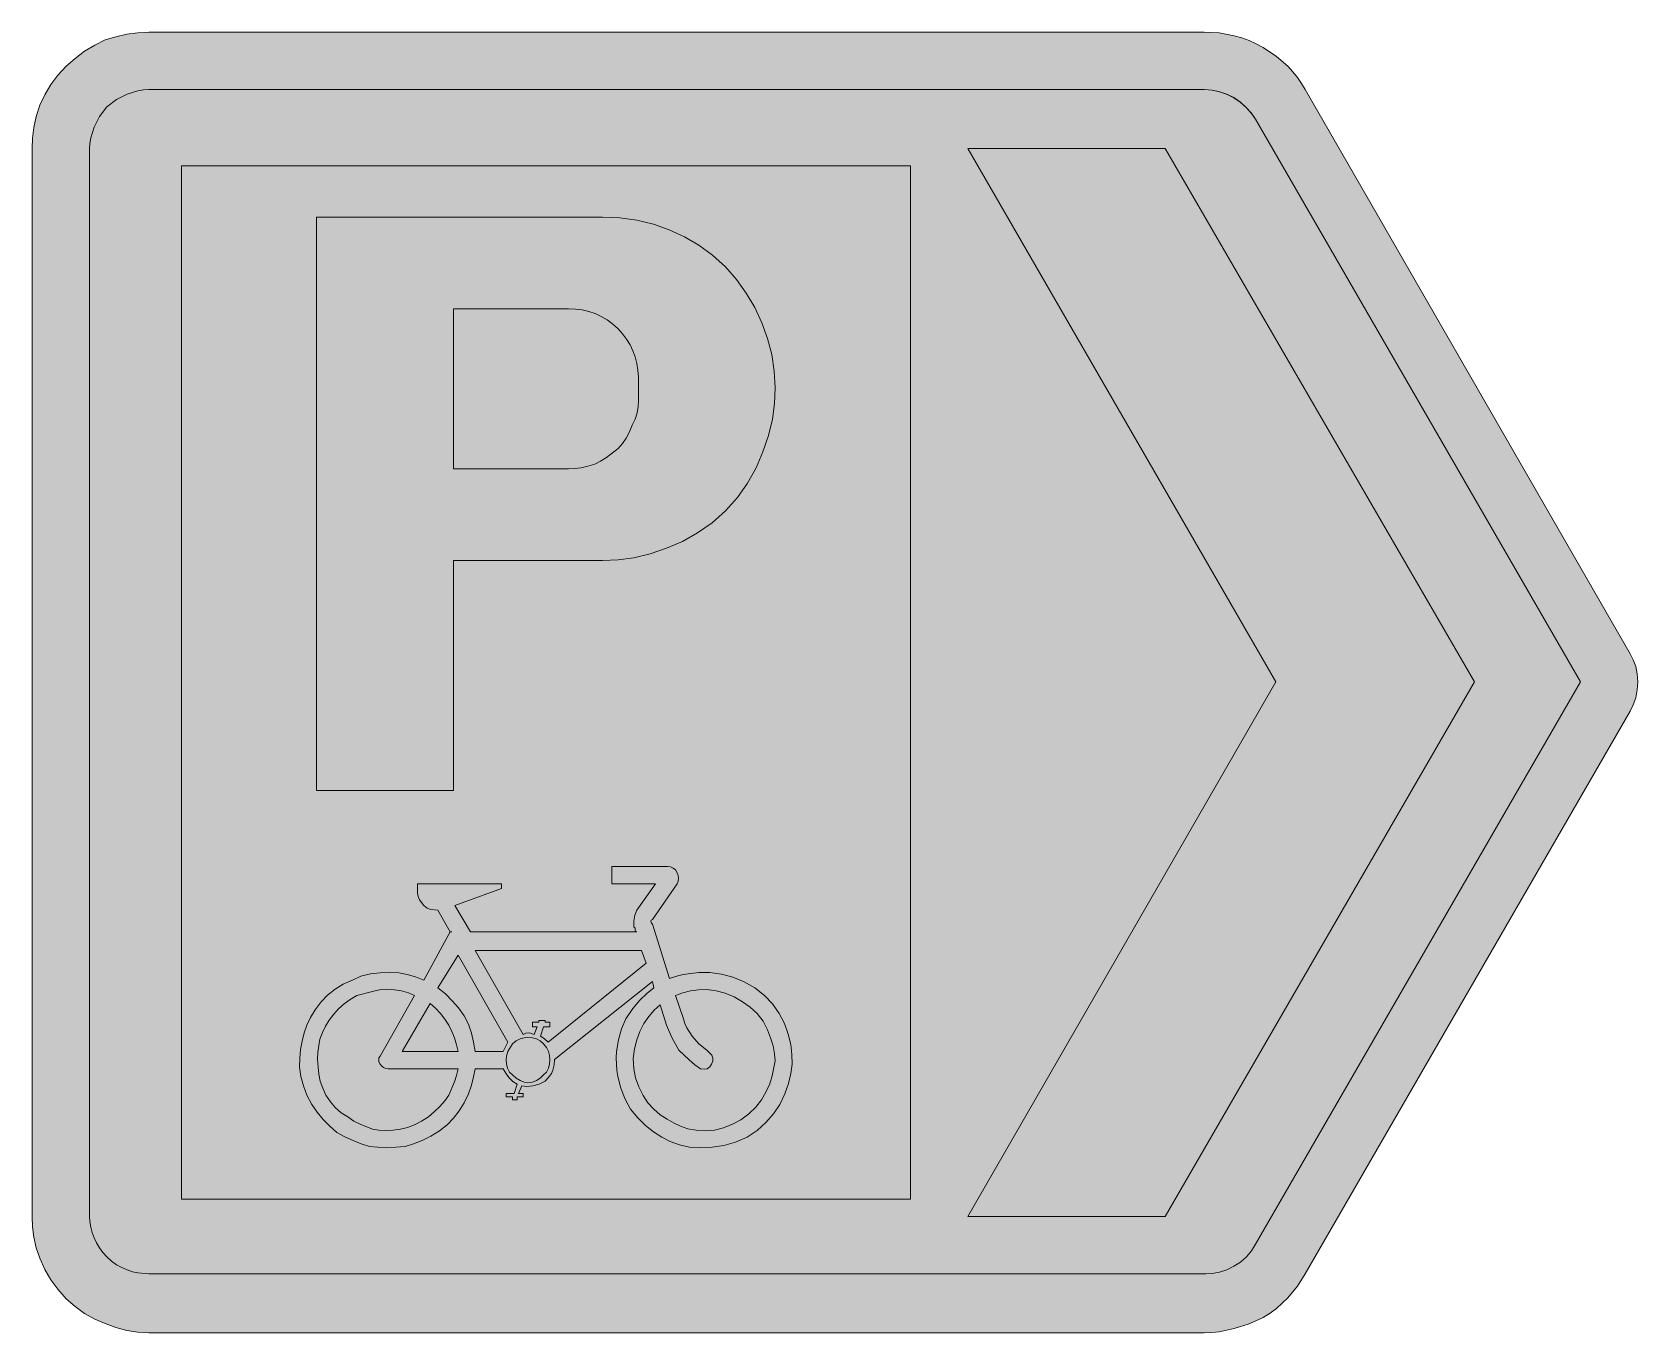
# Model space of a CAD drawing. Header units: metres. Extents: x 129 to 439, y 11 to 262.
import ezdxf

# ---------------------------------------------------------------- set-up
doc = ezdxf.new("R2010")
doc.units = ezdxf.units.M
for name, color, linetype, true_color in [('FILL_BLACK_000000', 7, 'Continuous', 0x000000), ('FILL_BLUE_0000FF', 7, 'Continuous', 0x0000ff), ('FILL_WHITE_FFFFFF', 7, 'Continuous', 0xffffff), ('STROKE_WHITE_FFFFFF', 7, 'Continuous', 0xffffff)]:
    doc.layers.add(name, color=color, linetype=linetype, true_color=true_color)

msp = doc.modelspace()

# ---------------------------------------------------------------- hatches: boundary and pattern name
at = {"layer": 'FILL_BLACK_000000', "true_color": 0x000000}
h = msp.add_hatch(color=7, dxfattribs=at)
h.dxf.hatch_style = 1
h.paths.add_polyline_path([(310.05, 239.88), (348.15, 239.88), (407.85, 136.98), (348.15, 33.78), (310.05, 33.78), (369.45, 136.98), (310.05, 239.88)])
at = {"layer": 'FILL_BLUE_0000FF', "true_color": 0x0000ff}
h = msp.add_hatch(color=7, dxfattribs=at)
h.dxf.hatch_style = 1
h.paths.add_polyline_path([(358.57, 262.21), (361.46, 261.67), (362.89, 261.25), (364.3, 260.73), (365.69, 260.11), (367.05, 259.38), (369.58, 257.69), (371.77, 255.78), (372.75, 254.74), (373.63, 253.64), (374.43, 252.49), (375.15, 251.28), (437.85, 142.38), (438.46, 141.2), (438.94, 139.9), (439.24, 138.5), (439.35, 136.98), (439.24, 135.41), (438.94, 133.9), (438.46, 132.51), (437.85, 131.28), (375.15, 22.68), (373.63, 20.27), (371.77, 18.03), (370.72, 16.99), (369.58, 16.01), (368.36, 15.11), (367.05, 14.28), (364.3, 13.05), (361.46, 12.1), (358.57, 11.5), (357.11, 11.34), (355.65, 11.28), (151.95, 11.28), (149.88, 11.39), (147.75, 11.73), (145.62, 12.29), (143.55, 13.08), (141.53, 13.91), (139.57, 15.03), (137.73, 16.37), (136.05, 17.88), (134.41, 19.69), (133.05, 21.55), (131.92, 23.53), (130.95, 25.68), (130.21, 27.7), (129.75, 29.73), (129.52, 31.75), (129.45, 33.78), (129.45, 239.88), (129.52, 241.91), (129.75, 243.97), (130.21, 246.08), (130.95, 248.28), (131.92, 250.3), (133.05, 252.25), (134.41, 254.1), (136.05, 255.78), (137.73, 257.29), (139.57, 258.67), (141.53, 259.87), (143.55, 260.88), (145.62, 261.49), (147.75, 261.97), (149.88, 262.27), (151.95, 262.38), (355.65, 262.38), (358.57, 262.21)])
h.paths.add_polyline_path([(149.88, 251.06), (147.79, 250.42), (145.75, 249.38), (143.85, 247.98), (142.45, 246.08), (141.41, 244.04), (140.77, 241.95), (140.61, 240.9), (140.55, 239.88), (140.55, 33.78), (140.61, 32.76), (140.77, 31.72), (141.04, 30.68), (141.41, 29.65), (141.88, 28.66), (142.45, 27.7), (143.11, 26.81), (143.85, 25.98), (144.78, 25.15), (145.75, 24.45), (146.76, 23.88), (147.79, 23.43), (148.83, 23.09), (149.88, 22.86), (151.95, 22.68), (355.65, 22.68), (357.17, 22.75), (358.61, 22.98), (360, 23.44), (361.35, 24.18), (362.64, 24.96), (363.79, 25.94), (364.77, 27.09), (365.55, 28.38), (428.25, 136.98), (365.55, 245.58), (364.69, 246.77), (363.71, 247.86), (362.6, 248.83), (361.39, 249.67), (360.07, 250.35), (358.67, 250.85), (357.2, 251.17), (355.65, 251.28), (151.95, 251.28), (150.93, 251.22), (149.88, 251.06)], flags=16)
h = msp.add_hatch(color=7, dxfattribs=at)
h.dxf.hatch_style = 1
h.paths.add_polyline_path([(298.95, 37.08), (158.25, 37.08), (158.25, 236.58), (298.95, 236.58), (298.95, 37.08)])
at = {"layer": 'FILL_WHITE_FFFFFF', "true_color": 0xffffff}
h = msp.add_hatch(color=7, dxfattribs=at)
h.dxf.hatch_style = 1
h.paths.add_polyline_path([(151.95, 22.68), (149.88, 22.86), (148.83, 23.09), (147.79, 23.43), (146.76, 23.88), (145.75, 24.45), (144.78, 25.15), (143.85, 25.98), (143.11, 26.81), (142.45, 27.7), (141.88, 28.66), (141.41, 29.65), (141.04, 30.68), (140.77, 31.72), (140.61, 32.76), (140.55, 33.78), (140.55, 239.88), (140.61, 240.9), (140.77, 241.95), (141.41, 244.04), (142.45, 246.08), (143.85, 247.98), (145.75, 249.38), (147.79, 250.42), (149.88, 251.06), (150.93, 251.22), (151.95, 251.28), (355.65, 251.28), (357.17, 251.17), (358.61, 250.87), (360, 250.39), (361.35, 249.78), (362.64, 248.83), (363.79, 247.79), (364.77, 246.7), (365.55, 245.58), (428.25, 136.98), (365.55, 28.38), (364.77, 27.09), (363.79, 25.94), (362.64, 24.96), (361.35, 24.18), (360, 23.44), (358.61, 22.98), (357.17, 22.75), (355.65, 22.68), (151.95, 22.68)])
h = msp.add_hatch(color=7, dxfattribs=at)
h.dxf.hatch_style = 1
h.paths.add_polyline_path([(184.35, 115.98), (184.35, 226.68), (239.55, 226.68), (242.89, 226.53), (246.16, 226.07), (249.34, 225.3), (252.41, 224.24), (255.36, 222.89), (258.15, 221.24), (260.79, 219.3), (263.25, 217.08), (265.39, 214.62), (267.28, 211.99), (268.92, 209.2), (270.3, 206.28), (271.39, 203.25), (272.19, 200.12), (272.68, 196.92), (272.85, 193.68), (272.73, 190.7), (272.32, 187.64), (271.58, 184.53), (270.45, 181.38), (269.16, 178.29), (267.52, 175.34), (265.56, 172.56), (263.25, 169.98), (260.67, 167.67), (257.89, 165.7), (254.94, 164.07), (251.85, 162.78), (248.7, 161.65), (245.59, 160.9), (242.53, 160.5), (239.55, 160.38), (210.75, 160.38), (210.75, 115.98), (184.35, 115.98)])
h.paths.add_polyline_path([(234.13, 178.14), (235.39, 178.3), (236.7, 178.59), (238.05, 178.98), (239.17, 179.53), (240.3, 180.25), (242.55, 181.98), (243.39, 182.94), (244.12, 184), (244.74, 185.19), (245.25, 186.48), (245.82, 187.65), (246.19, 188.88), (246.39, 190.11), (246.45, 191.28), (246.45, 195.78), (246.38, 197.11), (246.18, 198.41), (245.85, 199.67), (245.4, 200.88), (244.84, 202.03), (244.17, 203.12), (243.41, 204.14), (242.55, 205.08), (241.51, 206.02), (240.42, 206.83), (239.28, 207.5), (238.09, 208.04), (236.86, 208.46), (235.59, 208.75), (234.29, 208.92), (232.95, 208.98), (210.75, 208.98), (210.75, 178.08), (232.95, 178.08), (234.13, 178.14)], flags=16)
h = msp.add_hatch(color=7, dxfattribs=at)
h.dxf.hatch_style = 1
h.paths.add_polyline_path([(227.28, 59.32), (226.09, 58.98), (224.95, 58.87), (223.95, 58.98), (223.35, 57.48), (224.25, 57.48), (224.25, 56.88), (223.05, 56.88), (223.05, 56.28), (222.15, 56.28), (222.15, 56.88), (220.95, 56.88), (220.95, 57.48), (222.45, 57.48), (223.05, 59.28), (222.21, 59.83), (221.47, 60.55), (220.86, 61.39), (220.35, 62.28), (214.95, 62.28), (214.66, 60.7), (214.24, 59.09), (213.64, 57.43), (212.85, 55.68), (211.89, 54.16), (210.79, 52.75), (209.52, 51.46), (208.05, 50.28), (206.43, 49.26), (204.75, 48.44), (203.07, 47.79), (201.45, 47.28), (199.65, 47.11), (197.89, 47.05), (196.18, 47.11), (194.55, 47.28), (192.97, 47.79), (191.4, 48.4), (189.82, 49.14), (188.25, 49.98), (186.91, 51.16), (185.62, 52.45), (184.45, 53.86), (183.45, 55.38), (182.48, 57.18), (181.8, 58.98), (181.34, 60.78), (181.05, 62.58), (181.11, 64.33), (181.27, 65.99), (181.56, 67.6), (181.95, 69.18), (182.47, 70.71), (183.15, 72.18), (184.06, 73.65), (185.25, 75.18), (186.48, 76.47), (187.91, 77.62), (189.51, 78.6), (191.25, 79.38), (192.92, 80.12), (194.74, 80.58), (196.61, 80.81), (198.45, 80.88), (200.2, 80.77), (201.86, 80.47), (203.47, 79.99), (205.05, 79.38), (210.15, 88.68), (207.75, 92.88), (206.4, 92.99), (205.72, 93.26), (205.05, 93.78), (204.22, 94.87), (203.95, 95.51), (203.85, 96.18), (203.85, 97.98), (220.05, 97.98), (220.05, 97.08), (211.05, 93.78), (214.05, 88.68), (246.15, 88.68), (245.89, 88.83), (245.85, 88.98), (245.81, 89.39), (245.72, 89.53), (245.55, 89.58), (245.55, 90.78), (245.74, 91.94), (246.15, 92.88), (249.75, 97.98), (241.35, 97.98), (241.35, 101.28), (252.15, 101.28), (252.64, 101.22), (253.16, 101.02), (253.63, 100.65), (253.95, 100.08), (254.12, 99.58), (254.17, 99.03), (254.12, 98.48), (253.95, 97.98), (249.15, 91.08), (248.89, 90.93), (248.85, 90.78), (249, 90.37), (249.15, 90.18), (252.45, 79.68), (254.25, 80.24), (255.15, 80.48), (256.05, 80.58), (258.15, 80.84), (260.25, 80.88), (262.5, 80.54), (264.71, 79.94), (266.87, 79.07), (268.95, 77.88), (270.81, 76.42), (272.36, 74.77), (273.63, 72.94), (274.65, 70.98), (275.39, 68.96), (275.85, 66.97), (276.08, 65.03), (276.15, 63.18), (275.86, 61.33), (275.4, 59.39), (274.72, 57.4), (273.75, 55.38), (272.51, 53.59), (271.05, 51.89), (269.36, 50.36), (267.45, 49.08), (265.2, 48.12), (262.95, 47.47), (260.7, 47.1), (258.45, 46.98), (256.31, 47.14), (254.36, 47.58), (252.59, 48.25), (250.95, 49.08), (249.38, 50.09), (247.84, 51.33), (246.35, 52.79), (244.95, 54.48), (243.9, 56.39), (243.04, 58.49), (242.46, 60.77), (242.3, 61.96), (242.25, 63.18), (242.19, 64.4), (242.24, 65.59), (242.59, 67.87), (243.22, 69.97), (244.05, 71.88), (245.4, 73.9), (246.75, 75.48), (248.1, 76.79), (249.45, 77.88), (249.15, 79.08), (230.25, 64.08), (230.21, 63.03), (229.95, 61.98), (229.67, 61.36), (229.31, 60.82), (228.45, 59.88), (227.28, 59.32)])
h.paths.add_polyline_path([(226.05, 71.28), (227.25, 71.28), (227.25, 71.58), (228.45, 71.58), (228.45, 71.28), (229.35, 71.28), (229.35, 70.38), (228.15, 70.38), (227.55, 68.58), (228.3, 68.09), (229.05, 67.38), (247.95, 82.68), (247.05, 85.08), (214.95, 85.08), (224.25, 68.88), (224.74, 69.14), (225.45, 69.18), (226.35, 68.88), (226.95, 70.38), (226.05, 70.38), (226.05, 71.28)], flags=16)
h.paths.add_polyline_path([(212.85, 72.48), (213.64, 70.85), (214.24, 69.14), (214.66, 67.38), (214.95, 65.58), (220.35, 65.58), (221.25, 67.38), (211.65, 84.18), (207.75, 77.88), (209.22, 76.7), (210.52, 75.4), (211.72, 74), (212.85, 72.48)], flags=16)
h.paths.add_polyline_path([(209.12, 71.83), (208.27, 72.92), (207.32, 73.94), (206.25, 74.88), (200.85, 65.58), (211.65, 65.58), (211.37, 66.91), (210.97, 68.21), (210.47, 69.47), (209.85, 70.68), (209.12, 71.83)], flags=16)
h.paths.add_polyline_path([(196.65, 63.18), (196.39, 63.63), (196.35, 64.08), (196.39, 64.38), (196.65, 64.68), (203.25, 76.38), (202.07, 76.95), (200.77, 77.32), (199.37, 77.52), (197.85, 77.58), (196.5, 77.48), (195.11, 77.2), (192.15, 76.38), (190.86, 75.65), (189.67, 74.8), (188.61, 73.85), (187.65, 72.78), (186.81, 71.65), (186.07, 70.49), (185.46, 69.28), (184.95, 67.98), (184.57, 65.5), (184.53, 64.1), (184.65, 62.58), (184.76, 61.23), (185.06, 59.88), (185.54, 58.53), (186.15, 57.18), (187.06, 55.89), (188.02, 54.74), (189.1, 53.76), (190.35, 52.98), (191.52, 52.18), (192.75, 51.55), (195.15, 50.58), (196.37, 50.41), (197.74, 50.35), (199.16, 50.41), (200.55, 50.58), (201.9, 50.91), (203.25, 51.44), (204.6, 52.14), (205.95, 52.98), (207.07, 53.93), (208.12, 54.97), (209.07, 56.06), (209.85, 57.18), (210.97, 59.73), (211.37, 60.98), (211.65, 62.28), (198.15, 62.28), (197.7, 62.34), (197.29, 62.5), (196.93, 62.79), (196.65, 63.18)], flags=16)
h.paths.add_polyline_path([(221.58, 61.63), (222.15, 61.08), (222.87, 60.47), (223.65, 59.99), (224.43, 59.69), (225.15, 59.58), (226, 59.69), (226.76, 59.99), (227.47, 60.47), (228.15, 61.08), (228.72, 61.63), (229.09, 62.35), (229.29, 63.19), (229.35, 64.08), (229.29, 64.8), (229.09, 65.58), (228.72, 66.36), (228.15, 67.08), (227.47, 67.65), (226.76, 68.02), (226, 68.22), (225.15, 68.28), (224.43, 68.22), (223.65, 68.02), (222.87, 67.65), (222.15, 67.08), (221.25, 65.58), (220.99, 64.72), (220.95, 64.08), (221.01, 63.19), (221.21, 62.35), (221.58, 61.63)], flags=16)
h.paths.add_polyline_path([(260.63, 64.91), (260.85, 64.34), (260.84, 63.72), (260.55, 63.18), (260.22, 62.62), (259.72, 62.28), (259.12, 62.17), (258.45, 62.28), (257.33, 63.05), (256.24, 63.97), (254.25, 65.88), (252.94, 68.28), (251.85, 70.68), (250.65, 74.58), (249.53, 73.57), (248.47, 72.37), (247.53, 70.99), (246.75, 69.48), (246.14, 67.85), (245.7, 66.1), (245.48, 64.25), (245.55, 62.28), (245.93, 60.49), (246.56, 58.75), (247.36, 57.13), (248.25, 55.68), (249.43, 54.44), (250.69, 53.39), (252, 52.52), (253.35, 51.78), (254.58, 51.17), (256.01, 50.69), (257.61, 50.39), (259.35, 50.28), (261.15, 50.44), (262.91, 50.88), (264.62, 51.55), (266.25, 52.38), (267.76, 53.56), (269.1, 54.85), (270.22, 56.26), (271.05, 57.78), (271.8, 59.35), (272.29, 60.89), (272.85, 63.78), (272.74, 65.18), (272.44, 66.67), (271.96, 68.21), (271.35, 69.78), (270.52, 71.47), (269.4, 72.93), (268.06, 74.17), (266.55, 75.18), (264.92, 76.15), (263.21, 76.83), (261.45, 77.29), (259.65, 77.58), (258.08, 77.52), (256.54, 77.32), (255.05, 76.95), (253.65, 76.38), (255.15, 71.88), (255.43, 70.99), (255.81, 70.14), (256.84, 68.54), (258.15, 67.11), (259.65, 65.88), (260.25, 65.28), (260.63, 64.91)], flags=16)

# ---------------------------------------------------------------- linework, layer by layer
at = {"layer": 'FILL_BLACK_000000', "lineweight": 0, "true_color": 0x000000}
msp.add_lwpolyline([(310.05, 239.88), (348.15, 239.88), (407.85, 136.98), (348.15, 33.78), (310.05, 33.78), (369.45, 136.98)], close=True, dxfattribs=at)
at = {"layer": 'FILL_BLUE_0000FF', "lineweight": 0, "true_color": 0x0000ff}
for points in [[(358.57, 262.21), (361.46, 261.67), (362.89, 261.25), (364.3, 260.73), (365.69, 260.11), (367.05, 259.38), (369.58, 257.69), (371.77, 255.78), (372.75, 254.74), (373.63, 253.64), (374.43, 252.49), (375.15, 251.28), (437.85, 142.38), (438.46, 141.2), (438.94, 139.9), (439.24, 138.5), (439.35, 136.98), (439.24, 135.41), (438.94, 133.9), (438.46, 132.51), (437.85, 131.28), (375.15, 22.68), (373.63, 20.27), (371.77, 18.03), (370.72, 16.99), (369.58, 16.01), (368.36, 15.11), (367.05, 14.28), (364.3, 13.05), (361.46, 12.1), (358.57, 11.5), (357.11, 11.34), (355.65, 11.28), (151.95, 11.28), (149.88, 11.39), (147.75, 11.73), (145.62, 12.29), (143.55, 13.08), (141.53, 13.91), (139.57, 15.03), (137.73, 16.37), (136.05, 17.88), (134.41, 19.69), (133.05, 21.55), (131.92, 23.53), (130.95, 25.68), (130.21, 27.7), (129.75, 29.73), (129.52, 31.75), (129.45, 33.78), (129.45, 239.88), (129.52, 241.91), (129.75, 243.97), (130.21, 246.08), (130.95, 248.28), (131.92, 250.3), (133.05, 252.25), (134.41, 254.1), (136.05, 255.78), (137.73, 257.29), (139.57, 258.67), (141.53, 259.87), (143.55, 260.88), (145.62, 261.49), (147.75, 261.97), (149.88, 262.27), (151.95, 262.38), (355.65, 262.38)], [(149.88, 251.06), (147.79, 250.42), (145.75, 249.38), (143.85, 247.98), (142.45, 246.08), (141.41, 244.04), (140.77, 241.95), (140.61, 240.9), (140.55, 239.88), (140.55, 33.78), (140.61, 32.76), (140.77, 31.72), (141.04, 30.68), (141.41, 29.65), (141.88, 28.66), (142.45, 27.7), (143.11, 26.81), (143.85, 25.98), (144.78, 25.15), (145.75, 24.45), (146.76, 23.88), (147.79, 23.43), (148.83, 23.09), (149.88, 22.86), (151.95, 22.68), (355.65, 22.68), (357.17, 22.75), (358.61, 22.98), (360, 23.44), (361.35, 24.18), (362.64, 24.96), (363.79, 25.94), (364.77, 27.09), (365.55, 28.38), (428.25, 136.98), (365.55, 245.58), (364.69, 246.77), (363.71, 247.86), (362.6, 248.83), (361.39, 249.67), (360.07, 250.35), (358.67, 250.85), (357.2, 251.17), (355.65, 251.28), (151.95, 251.28), (150.93, 251.22)], [(298.95, 37.08), (158.25, 37.08), (158.25, 236.58), (298.95, 236.58)]]:
    msp.add_lwpolyline(points, close=True, dxfattribs=at)
at = {"layer": 'FILL_WHITE_FFFFFF', "lineweight": 0, "true_color": 0xffffff}
for points in [[(151.95, 22.68), (149.88, 22.86), (148.83, 23.09), (147.79, 23.43), (146.76, 23.88), (145.75, 24.45), (144.78, 25.15), (143.85, 25.98), (143.11, 26.81), (142.45, 27.7), (141.88, 28.66), (141.41, 29.65), (141.04, 30.68), (140.77, 31.72), (140.61, 32.76), (140.55, 33.78), (140.55, 239.88), (140.61, 240.9), (140.77, 241.95), (141.41, 244.04), (142.45, 246.08), (143.85, 247.98), (145.75, 249.38), (147.79, 250.42), (149.88, 251.06), (150.93, 251.22), (151.95, 251.28), (355.65, 251.28), (357.17, 251.17), (358.61, 250.87), (360, 250.39), (361.35, 249.78), (362.64, 248.83), (363.79, 247.79), (364.77, 246.7), (365.55, 245.58), (428.25, 136.98), (365.55, 28.38), (364.77, 27.09), (363.79, 25.94), (362.64, 24.96), (361.35, 24.18), (360, 23.44), (358.61, 22.98), (357.17, 22.75), (355.65, 22.68)], [(227.28, 59.32), (226.09, 58.98), (224.95, 58.87), (223.95, 58.98), (223.35, 57.48), (224.25, 57.48), (224.25, 56.88), (223.05, 56.88), (223.05, 56.28), (222.15, 56.28), (222.15, 56.88), (220.95, 56.88), (220.95, 57.48), (222.45, 57.48), (223.05, 59.28), (222.21, 59.83), (221.47, 60.55), (220.86, 61.39), (220.35, 62.28), (214.95, 62.28), (214.66, 60.7), (214.24, 59.09), (213.64, 57.43), (212.85, 55.68), (211.89, 54.16), (210.79, 52.75), (209.52, 51.46), (208.05, 50.28), (206.43, 49.26), (204.75, 48.44), (203.07, 47.79), (201.45, 47.28), (199.65, 47.11), (197.89, 47.05), (196.18, 47.11), (194.55, 47.28), (192.97, 47.79), (191.4, 48.4), (189.82, 49.14), (188.25, 49.98), (186.91, 51.16), (185.62, 52.45), (184.45, 53.86), (183.45, 55.38), (182.48, 57.18), (181.8, 58.98), (181.34, 60.78), (181.05, 62.58), (181.11, 64.33), (181.27, 65.99), (181.56, 67.6), (181.95, 69.18), (182.47, 70.71), (183.15, 72.18), (184.06, 73.65), (185.25, 75.18), (186.48, 76.47), (187.91, 77.62), (189.51, 78.6), (191.25, 79.38), (192.92, 80.12), (194.74, 80.58), (196.61, 80.81), (198.45, 80.88), (200.2, 80.77), (201.86, 80.47), (203.47, 79.99), (205.05, 79.38), (210.15, 88.68), (207.75, 92.88), (206.4, 92.99), (205.72, 93.26), (205.05, 93.78), (204.22, 94.87), (203.95, 95.51), (203.85, 96.18), (203.85, 97.98), (220.05, 97.98), (220.05, 97.08), (211.05, 93.78), (214.05, 88.68), (246.15, 88.68), (245.89, 88.83), (245.85, 88.98), (245.81, 89.39), (245.72, 89.53), (245.55, 89.58), (245.55, 90.78), (245.74, 91.94), (246.15, 92.88), (249.75, 97.98), (241.35, 97.98), (241.35, 101.28), (252.15, 101.28), (252.64, 101.22), (253.16, 101.02), (253.63, 100.65), (253.95, 100.08), (254.12, 99.58), (254.17, 99.03), (254.12, 98.48), (253.95, 97.98), (249.15, 91.08), (248.89, 90.93), (248.85, 90.78), (249, 90.37), (249.15, 90.18), (252.45, 79.68), (254.25, 80.24), (255.15, 80.48), (256.05, 80.58), (258.15, 80.84), (260.25, 80.88), (262.5, 80.54), (264.71, 79.94), (266.87, 79.07), (268.95, 77.88), (270.81, 76.42), (272.36, 74.77), (273.63, 72.94), (274.65, 70.98), (275.39, 68.96), (275.85, 66.97), (276.08, 65.03), (276.15, 63.18), (275.86, 61.33), (275.4, 59.39), (274.72, 57.4), (273.75, 55.38), (272.51, 53.59), (271.05, 51.89), (269.36, 50.36), (267.45, 49.08), (265.2, 48.12), (262.95, 47.47), (260.7, 47.1), (258.45, 46.98), (256.31, 47.14), (254.36, 47.58), (252.59, 48.25), (250.95, 49.08), (249.38, 50.09), (247.84, 51.33), (246.35, 52.79), (244.95, 54.48), (243.9, 56.39), (243.04, 58.49), (242.46, 60.77), (242.3, 61.96), (242.25, 63.18), (242.19, 64.4), (242.24, 65.59), (242.59, 67.87), (243.22, 69.97), (244.05, 71.88), (245.4, 73.9), (246.75, 75.48), (248.1, 76.79), (249.45, 77.88), (249.15, 79.08), (230.25, 64.08), (230.21, 63.03), (229.95, 61.98), (229.67, 61.36), (229.31, 60.82), (228.45, 59.88)], [(212.85, 72.48), (213.64, 70.85), (214.24, 69.14), (214.66, 67.38), (214.95, 65.58), (220.35, 65.58), (221.25, 67.38), (211.65, 84.18), (207.75, 77.88), (209.22, 76.7), (210.52, 75.4), (211.72, 74)], [(226.05, 71.28), (227.25, 71.28), (227.25, 71.58), (228.45, 71.58), (228.45, 71.28), (229.35, 71.28), (229.35, 70.38), (228.15, 70.38), (227.55, 68.58), (228.3, 68.09), (229.05, 67.38), (247.95, 82.68), (247.05, 85.08), (214.95, 85.08), (224.25, 68.88), (224.74, 69.14), (225.45, 69.18), (226.35, 68.88), (226.95, 70.38), (226.05, 70.38)], [(196.65, 63.18), (196.39, 63.63), (196.35, 64.08), (196.39, 64.38), (196.65, 64.68), (203.25, 76.38), (202.07, 76.95), (200.77, 77.32), (199.37, 77.52), (197.85, 77.58), (196.5, 77.48), (195.11, 77.2), (192.15, 76.38), (190.86, 75.65), (189.67, 74.8), (188.61, 73.85), (187.65, 72.78), (186.81, 71.65), (186.07, 70.49), (185.46, 69.28), (184.95, 67.98), (184.57, 65.5), (184.53, 64.1), (184.65, 62.58), (184.76, 61.23), (185.06, 59.88), (185.54, 58.53), (186.15, 57.18), (187.06, 55.89), (188.02, 54.74), (189.1, 53.76), (190.35, 52.98), (191.52, 52.18), (192.75, 51.55), (195.15, 50.58), (196.37, 50.41), (197.74, 50.35), (199.16, 50.41), (200.55, 50.58), (201.9, 50.91), (203.25, 51.44), (204.6, 52.14), (205.95, 52.98), (207.07, 53.93), (208.12, 54.97), (209.07, 56.06), (209.85, 57.18), (210.97, 59.73), (211.37, 60.98), (211.65, 62.28), (198.15, 62.28), (197.7, 62.34), (197.29, 62.5), (196.93, 62.79)], [(260.63, 64.91), (260.85, 64.34), (260.84, 63.72), (260.55, 63.18), (260.22, 62.62), (259.72, 62.28), (259.12, 62.17), (258.45, 62.28), (257.33, 63.05), (256.24, 63.97), (254.25, 65.88), (252.94, 68.28), (251.85, 70.68), (250.65, 74.58), (249.53, 73.57), (248.47, 72.37), (247.53, 70.99), (246.75, 69.48), (246.14, 67.85), (245.7, 66.1), (245.48, 64.25), (245.55, 62.28), (245.93, 60.49), (246.56, 58.75), (247.36, 57.13), (248.25, 55.68), (249.43, 54.44), (250.69, 53.39), (252, 52.52), (253.35, 51.78), (254.58, 51.17), (256.01, 50.69), (257.61, 50.39), (259.35, 50.28), (261.15, 50.44), (262.91, 50.88), (264.62, 51.55), (266.25, 52.38), (267.76, 53.56), (269.1, 54.85), (270.22, 56.26), (271.05, 57.78), (271.8, 59.35), (272.29, 60.89), (272.85, 63.78), (272.74, 65.18), (272.44, 66.67), (271.96, 68.21), (271.35, 69.78), (270.52, 71.47), (269.4, 72.93), (268.06, 74.17), (266.55, 75.18), (264.92, 76.15), (263.21, 76.83), (261.45, 77.29), (259.65, 77.58), (258.08, 77.52), (256.54, 77.32), (255.05, 76.95), (253.65, 76.38), (255.15, 71.88), (255.43, 70.99), (255.81, 70.14), (256.84, 68.54), (258.15, 67.11), (259.65, 65.88), (260.25, 65.28)], [(209.12, 71.83), (208.27, 72.92), (207.32, 73.94), (206.25, 74.88), (200.85, 65.58), (211.65, 65.58), (211.37, 66.91), (210.97, 68.21), (210.47, 69.47), (209.85, 70.68)], [(221.58, 61.63), (222.15, 61.08), (222.87, 60.47), (223.65, 59.99), (224.43, 59.69), (225.15, 59.58), (226, 59.69), (226.76, 59.99), (227.47, 60.47), (228.15, 61.08), (228.72, 61.63), (229.09, 62.35), (229.29, 63.19), (229.35, 64.08), (229.29, 64.8), (229.09, 65.58), (228.72, 66.36), (228.15, 67.08), (227.47, 67.65), (226.76, 68.02), (226, 68.22), (225.15, 68.28), (224.43, 68.22), (223.65, 68.02), (222.87, 67.65), (222.15, 67.08), (221.25, 65.58), (220.99, 64.72), (220.95, 64.08), (221.01, 63.19), (221.21, 62.35)]]:
    msp.add_lwpolyline(points, close=True, dxfattribs=at)
at = {"layer": 'FILL_WHITE_FFFFFF', "lineweight": 0, "true_color": 0x0000ff}
for points in [[(184.35, 115.98), (184.35, 226.68), (239.55, 226.68), (242.89, 226.53), (246.16, 226.07), (249.34, 225.3), (252.41, 224.24), (255.36, 222.89), (258.15, 221.24), (260.79, 219.3), (263.25, 217.08), (265.39, 214.62), (267.28, 211.99), (268.92, 209.2), (270.3, 206.28), (271.39, 203.25), (272.19, 200.12), (272.68, 196.92), (272.85, 193.68), (272.73, 190.7), (272.32, 187.64), (271.58, 184.53), (270.45, 181.38), (269.16, 178.29), (267.52, 175.34), (265.56, 172.56), (263.25, 169.98), (260.67, 167.67), (257.89, 165.7), (254.94, 164.07), (251.85, 162.78), (248.7, 161.65), (245.59, 160.9), (242.53, 160.5), (239.55, 160.38), (210.75, 160.38), (210.75, 115.98)], [(234.13, 178.14), (235.39, 178.3), (236.7, 178.59), (238.05, 178.98), (239.17, 179.53), (240.3, 180.25), (242.55, 181.98), (243.39, 182.94), (244.12, 184), (244.74, 185.19), (245.25, 186.48), (245.82, 187.65), (246.19, 188.88), (246.39, 190.11), (246.45, 191.28), (246.45, 195.78), (246.38, 197.11), (246.18, 198.41), (245.85, 199.67), (245.4, 200.88), (244.84, 202.03), (244.17, 203.12), (243.41, 204.14), (242.55, 205.08), (241.51, 206.02), (240.42, 206.83), (239.28, 207.5), (238.09, 208.04), (236.86, 208.46), (235.59, 208.75), (234.29, 208.92), (232.95, 208.98), (210.75, 208.98), (210.75, 178.08), (232.95, 178.08)]]:
    msp.add_lwpolyline(points, close=True, dxfattribs=at)
at = {"layer": 'STROKE_WHITE_FFFFFF', "lineweight": 0, "true_color": 0xffffff}
for points in [[(210.15, 88.68), (210.45, 88.68)], [(355.65, 22.68), (355.95, 22.68)]]:
    msp.add_lwpolyline(points, dxfattribs=at)

doc.saveas('drawing.dxf')
